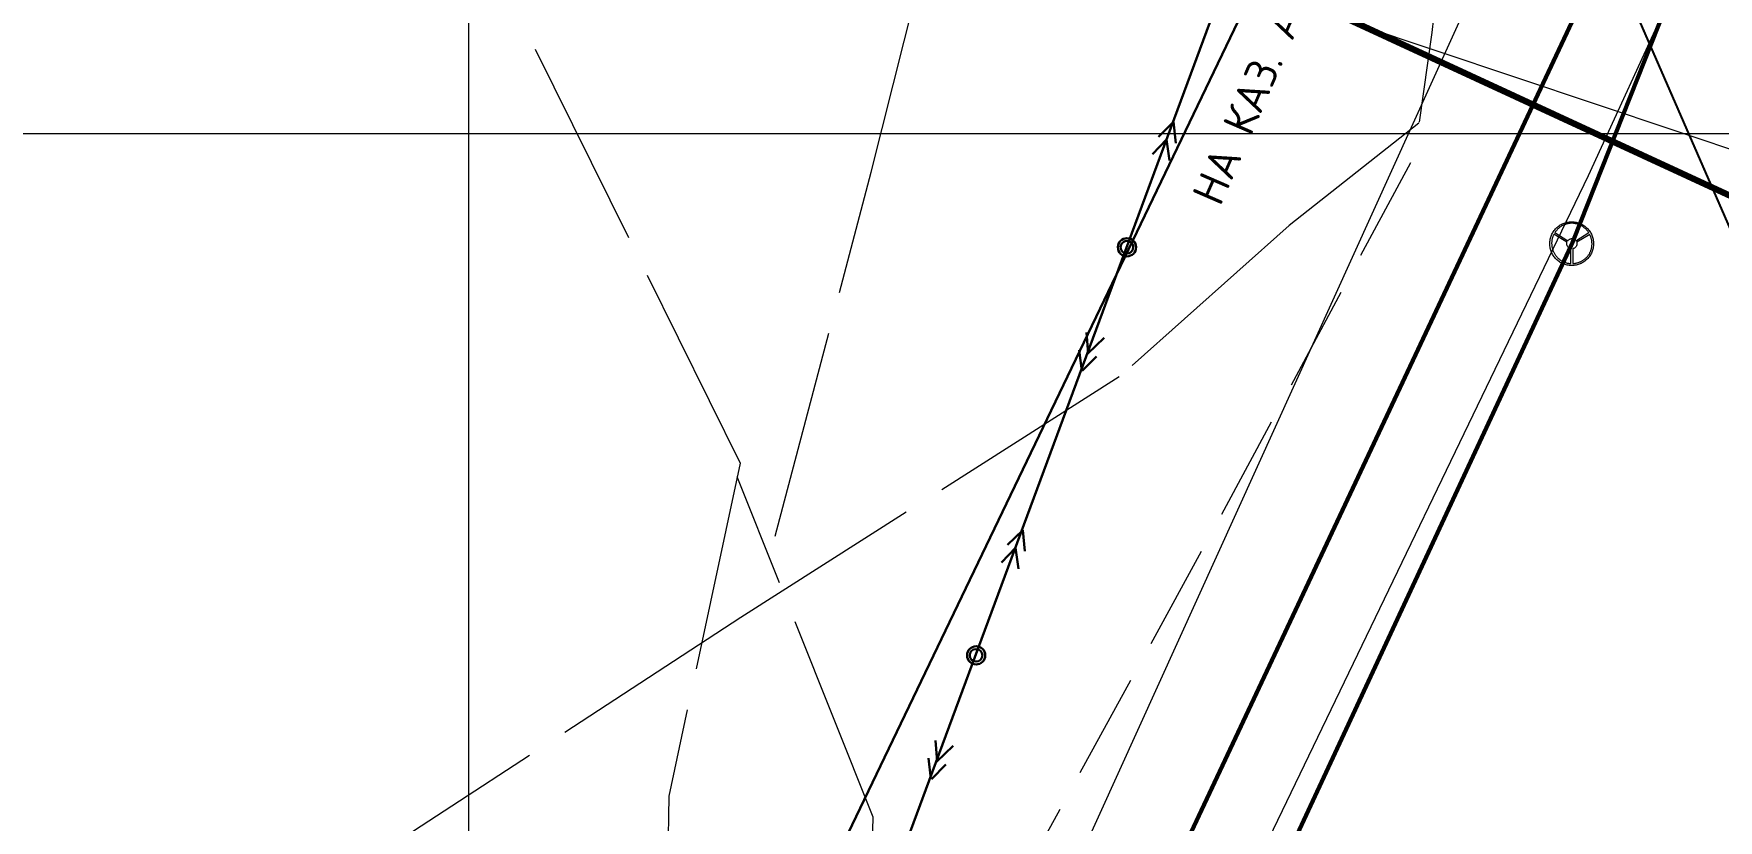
# Model space of a CAD drawing. Header units: millimetres. Extents: x 519 to 9564855, y -810 to 5021775.
# Drawn here: x 9527793 to 9528594, y 4998673 to 4999047 of the extents above; entities that cross this region are included whole.
import ezdxf

# ---------------------------------------------------------------- set-up
doc = ezdxf.new("R2010")
doc.units = ezdxf.units.MM
doc.header["$LTSCALE"] = 2
doc.header["$MEASUREMENT"] = 0
for name, pattern in [('92051501$0$GROUND1', [60, 50, -10]), ('92051501$0$GROUND2', [35, 25, -10]), ('DASHED', [0.75, 0.5, -0.25])]:
    doc.linetypes.add(name, pattern=pattern)
for name, color, linetype in [('FIBERGLASS', 212, 'Continuous'), ('GRID_PULKOVO', 7, 'Continuous'), ('OilColl&Flowlines', 3, 'Continuous'), ('PPLINE_WAT', 7, 'WTR_LINE'), ('ROAD_FIELD', 255, '92051501$0$GROUND2')]:
    doc.layers.add(name, color=color, linetype=linetype)
for name, color, linetype, lineweight in [('PPLINE_GAS', 4, 'GAS_LINE', 30), ('Новый водовод', 5, 'g_122_vpr', 30), ('СНГ_трубопроводы', 244, 'Continuous', 50), ('Электро', 1, 'Continuous', 30), ('Электроснаб', 1, 'Continuous', 18), ('Электроснабжене', 1, 'Continuous', 18)]:
    doc.layers.add(name, color=color, linetype=linetype, lineweight=lineweight)
doc.styles.add('92051501$0$STANDARD', font='simplex.shx')
doc.styles.add('Line_GUGK', font='')
doc.styles.get("Standard").update_dxf_attribs({"font": 'isocpeur.ttf', "width": 0.5})
doc.styles.get('Line_GUGK').set_extended_font_data('Bm431', italic=True)
doc.linetypes.add('g_122_vpr', pattern='A,2,-2,3,-0.6,["Впр",Line_GUGK,S=2,R=0,X=0,Y=-1],-6.4,3,-2,8,-2,8,-2,6', length=45)
doc.linetypes.add('GAS_LINE', pattern='A,0.5,-0.2,["G",92051501$0$STANDARD,S=0.1,R=0,X=-0.1,Y=-0.05],-0.05', length=0.75)
doc.linetypes.add('OIL_LINE', pattern='A,0.5,-0.2,["O",92051501$0$STANDARD,S=0.1,R=0,X=-0.1,Y=-0.05],-0.05', length=0.75)
doc.linetypes.add('WTR_LINE', pattern='A,0.5,-0.2,["W",92051501$0$STANDARD,S=0.1,R=0,X=-0.1,Y=-0.05],-0.05', length=0.75)

msp = doc.modelspace()

# ---------------------------------------------------------------- linework, layer by layer
at = {"layer": 'FIBERGLASS', "color": 3, "linetype": 'DASHED', "lineweight": 0, "ltscale": 0.07, "const_width": 3}
msp.add_lwpolyline([(9528010.58, 5000051.16), (9527699.68, 4999386.58), (9528736.56, 4998907.18), (9529366.4667, 4997403.7465)], dxfattribs=at)
at = {"layer": 'GRID_PULKOVO', "lineweight": 0}
for p, q in [((9528000, 5011000), (9528000, 4992000)), ((9519000, 4999000), (9533000, 4999000))]:
    msp.add_line(p, q, dxfattribs=at)
at = {"layer": 'OilColl&Flowlines', "lineweight": 0, "const_width": 2}
msp.add_lwpolyline([(9528579.33209, 4999169.41544), (9528301.41668, 4998577.79735), (9528265.25677, 4998473.57491), (9528254.51707, 4998419.91029), (9528251.12567, 4998371.89464), (9528253.38646, 4998331.7874), (9528268.09959, 4998271.3442), (9528540.51808, 4997731.87332), (9528741.06935, 4997346.27237)], dxfattribs=at)
at = {"layer": 'OilColl&Flowlines', "linetype": 'OIL_LINE', "lineweight": 0, "const_width": 2}
msp.add_lwpolyline([(9528762.92328, 4997358.98583), (9528297.437, 4998279.355), (9528285.137, 4998336.055), (9528283.47331, 4998373.34937), (9528287.937, 4998419.555), (9528301.837, 4998468.255), (9528524.737, 4998947.655), (9528607.837, 4999157.455), (9528606.637, 4999158.055)], dxfattribs=at)
at = {"layer": 'OilColl&Flowlines', "lineweight": 0}
for points in [[(9528524.54999, 4998957.96187), (9528524.54999, 4998957.96187), (9528525.07972, 4998957.95148), (9528525.59905, 4998957.90994), (9528526.11839, 4998957.83723), (9528526.62734, 4998957.75414), (9528527.1259, 4998957.62949), (9528527.61407, 4998957.49447), (9528528.10225, 4998957.32828), (9528528.56965, 4998957.14132), (9528529.02667, 4998956.93359), (9528529.47329, 4998956.70508), (9528529.90954, 4998956.4558), (9528530.33539, 4998956.18574), (9528530.74047, 4998955.89491), (9528531.13517, 4998955.58331), (9528531.50909, 4998955.26132), (9528531.87262, 4998954.91856), (9528532.21539, 4998954.55503), (9528532.54776, 4998954.18111), (9528532.85936, 4998953.78641), (9528533.15019, 4998953.38133), (9528533.42024, 4998952.95548), (9528533.66952, 4998952.51923), (9528533.89803, 4998952.0726), (9528534.11615, 4998951.61559), (9528534.30311, 4998951.1378), (9528534.4693, 4998950.66001), (9528534.60433, 4998950.16145), (9528534.71858, 4998949.66289), (9528534.81206, 4998949.15394), (9528534.88477, 4998948.6346), (9528534.92632, 4998948.10488), (9528534.9367, 4998947.57516), (9528534.9367, 4998947.57516), (9528534.92632, 4998947.03505), (9528534.88477, 4998946.50533), (9528534.81206, 4998945.98599), (9528534.71858, 4998945.47704), (9528534.60433, 4998944.97848), (9528534.4693, 4998944.47992), (9528534.30311, 4998943.99174), (9528534.11615, 4998943.52434), (9528533.89803, 4998943.06733), (9528533.66952, 4998942.6207), (9528533.42024, 4998942.18446), (9528533.15019, 4998941.7586), (9528532.85936, 4998941.35352), (9528532.54776, 4998940.95882), (9528532.21539, 4998940.5849), (9528531.87262, 4998940.22137), (9528531.50909, 4998939.87861), (9528531.13517, 4998939.55662), (9528530.74047, 4998939.24502), (9528530.33539, 4998938.95419), (9528529.90954, 4998938.68413), (9528529.47329, 4998938.43485), (9528529.02667, 4998938.20635), (9528528.56965, 4998937.99861), (9528528.10225, 4998937.81165), (9528527.61407, 4998937.65585), (9528527.1259, 4998937.51044), (9528526.62734, 4998937.39618), (9528526.11839, 4998937.3027), (9528525.59905, 4998937.24038), (9528525.07972, 4998937.19884), (9528524.54999, 4998937.18845), (9528524.54999, 4998937.18845), (9528524.00988, 4998937.19884), (9528523.48016, 4998937.24038), (9528522.96083, 4998937.3027), (9528522.45188, 4998937.39618), (9528521.94293, 4998937.51044), (9528521.45475, 4998937.65585), (9528520.96658, 4998937.81165), (9528520.49918, 4998937.99861), (9528520.03177, 4998938.20635), (9528519.58515, 4998938.43485), (9528519.1489, 4998938.68413), (9528518.73344, 4998938.95419), (9528518.32835, 4998939.24502), (9528517.93366, 4998939.55662), (9528517.55974, 4998939.87861), (9528517.1962, 4998940.22137), (9528516.85344, 4998940.5849), (9528516.52107, 4998940.95882), (9528516.21985, 4998941.35352), (9528515.92902, 4998941.7586), (9528515.65897, 4998942.18446), (9528515.40969, 4998942.6207), (9528515.18118, 4998943.06733), (9528514.97345, 4998943.52434), (9528514.78649, 4998943.99174), (9528514.63068, 4998944.47992), (9528514.48527, 4998944.97848), (9528514.37102, 4998945.47704), (9528514.27754, 4998945.98599), (9528514.21522, 4998946.50533), (9528514.17367, 4998947.03505), (9528514.16328, 4998947.57516), (9528514.16328, 4998947.57516), (9528514.17367, 4998948.10488), (9528514.21522, 4998948.6346), (9528514.27754, 4998949.15394), (9528514.37102, 4998949.66289), (9528514.48527, 4998950.16145), (9528514.63068, 4998950.66001), (9528514.78649, 4998951.1378), (9528514.97345, 4998951.61559), (9528515.18118, 4998952.0726), (9528515.40969, 4998952.51923), (9528515.65897, 4998952.95548), (9528515.92902, 4998953.38133), (9528516.21985, 4998953.78641), (9528516.52107, 4998954.18111), (9528516.85344, 4998954.55503), (9528517.1962, 4998954.91856), (9528517.55974, 4998955.26132), (9528517.93366, 4998955.58331), (9528518.32835, 4998955.89491), (9528518.73344, 4998956.18574), (9528519.1489, 4998956.4558), (9528519.58515, 4998956.70508), (9528520.03177, 4998956.93359), (9528520.49918, 4998957.14132), (9528520.96658, 4998957.32828), (9528521.45475, 4998957.49447), (9528521.94293, 4998957.62949), (9528522.45188, 4998957.75414), (9528522.96083, 4998957.83723), (9528523.48016, 4998957.90994), (9528524.00988, 4998957.95148), (9528524.54999, 4998957.96187)], [(9528522.68039, 4998948.99814), (9528522.68039, 4998948.99814), (9528522.88812, 4998949.24742), (9528523.12701, 4998949.46554), (9528523.38668, 4998949.64211), (9528523.64635, 4998949.77714), (9528523.92679, 4998949.87062), (9528524.21762, 4998949.94333), (9528524.50845, 4998949.97449), (9528524.79927, 4998949.97449), (9528525.07972, 4998949.94333), (9528525.36016, 4998949.88101), (9528525.61982, 4998949.79792), (9528525.85872, 4998949.68366), (9528526.08723, 4998949.54863), (9528526.27419, 4998949.38245), (9528526.44037, 4998949.20587), (9528526.5754, 4998948.99814), (9528532.66201, 4998952.81006), (9528532.66201, 4998952.81006), (9528532.5166, 4998953.04896), (9528532.35041, 4998953.27746), (9528532.18423, 4998953.50597), (9528532.00765, 4998953.73448), (9528531.82069, 4998953.9526), (9528531.63373, 4998954.17072), (9528531.426, 4998954.37845), (9528531.21826, 4998954.58619), (9528531.00014, 4998954.78354), (9528530.78202, 4998954.98088), (9528530.54312, 4998955.16784), (9528530.30423, 4998955.34442), (9528530.06534, 4998955.52099), (9528529.81606, 4998955.68718), (9528529.55639, 4998955.85337), (9528529.29672, 4998955.99878), (9528529.02667, 4998956.1442), (9528528.75661, 4998956.28961), (9528528.47617, 4998956.41425), (9528528.19573, 4998956.53889), (9528527.91529, 4998956.65314), (9528527.62446, 4998956.75701), (9528527.33363, 4998956.85049), (9528527.0428, 4998956.93359), (9528526.74159, 4998957.01668), (9528526.44037, 4998957.079), (9528526.13916, 4998957.14132), (9528525.82756, 4998957.19325), (9528525.52634, 4998957.22441), (9528525.21474, 4998957.25557), (9528524.90314, 4998957.26596), (9528524.59154, 4998957.27635), (9528524.59154, 4998957.27635), (9528524.27994, 4998957.26596), (9528523.96834, 4998957.25557), (9528523.65674, 4998957.22441), (9528523.34513, 4998957.19325), (9528523.04392, 4998957.14132), (9528522.74271, 4998957.08939), (9528522.44149, 4998957.02707), (9528522.15066, 4998956.95436), (9528521.84945, 4998956.86088), (9528521.56901, 4998956.7674), (9528521.27818, 4998956.67392), (9528520.99774, 4998956.55966), (9528520.72768, 4998956.43502), (9528520.45763, 4998956.31038), (9528520.18757, 4998956.17536), (9528519.92791, 4998956.02994), (9528519.66824, 4998955.88453), (9528519.41896, 4998955.71834), (9528519.16968, 4998955.55215), (9528518.93078, 4998955.38597), (9528518.70227, 4998955.199), (9528518.47377, 4998955.01204), (9528518.25565, 4998954.82508), (9528518.03753, 4998954.61735), (9528517.82979, 4998954.40961), (9528517.63244, 4998954.20188), (9528517.44548, 4998953.98376), (9528517.25852, 4998953.75525), (9528517.08195, 4998953.52674), (9528516.90537, 4998953.29824), (9528516.74957, 4998953.05934), (9528516.59377, 4998952.81006), (9528522.68039, 4998948.99814)], [(9528524.14491, 4998945.18622), (9528524.14491, 4998945.18622), (9528523.90602, 4998945.26931), (9528523.67751, 4998945.36279), (9528523.449, 4998945.48743), (9528523.24127, 4998945.62246), (9528523.04392, 4998945.77826), (9528522.86735, 4998945.94445), (9528522.70116, 4998946.13141), (9528522.56613, 4998946.32875), (9528522.44149, 4998946.53649), (9528522.33762, 4998946.75461), (9528522.26492, 4998946.98312), (9528522.21298, 4998947.22201), (9528522.19221, 4998947.47129), (9528522.2026, 4998947.72057), (9528522.24414, 4998947.96985), (9528522.31685, 4998948.22952), (9528516.11598, 4998952.12454), (9528516.11598, 4998952.12454), (9528515.98096, 4998951.87526), (9528515.85632, 4998951.62598), (9528515.74206, 4998951.36631), (9528515.6382, 4998951.10664), (9528515.53433, 4998950.83659), (9528515.44085, 4998950.55615), (9528515.35775, 4998950.28609), (9528515.28505, 4998949.99526), (9528515.22273, 4998949.71482), (9528515.17079, 4998949.42399), (9528515.11886, 4998949.13317), (9528515.0877, 4998948.84234), (9528515.05654, 4998948.54112), (9528515.03577, 4998948.23991), (9528515.02538, 4998947.93869), (9528515.02538, 4998947.63748), (9528515.03577, 4998947.33626), (9528515.05654, 4998947.03505), (9528515.07731, 4998946.72345), (9528515.11886, 4998946.42223), (9528515.16041, 4998946.12102), (9528515.22273, 4998945.81981), (9528515.28505, 4998945.51859), (9528515.35775, 4998945.21738), (9528515.44085, 4998944.91616), (9528515.53433, 4998944.62533), (9528515.6382, 4998944.33451), (9528515.75245, 4998944.04368), (9528515.87709, 4998943.75285), (9528516.01212, 4998943.47241), (9528516.15753, 4998943.19197), (9528516.31333, 4998942.91153), (9528516.31333, 4998942.91153), (9528516.46913, 4998942.64147), (9528516.64571, 4998942.3818), (9528516.81189, 4998942.12214), (9528516.99885, 4998941.87286), (9528517.1962, 4998941.63396), (9528517.39355, 4998941.39507), (9528517.5909, 4998941.16656), (9528517.80902, 4998940.94844), (9528518.01675, 4998940.7407), (9528518.24526, 4998940.53297), (9528518.47377, 4998940.33562), (9528518.71266, 4998940.14866), (9528518.95156, 4998939.9617), (9528519.19045, 4998939.79551), (9528519.43973, 4998939.62933), (9528519.6994, 4998939.47352), (9528519.94868, 4998939.31772), (9528520.21873, 4998939.1827), (9528520.4784, 4998939.04767), (9528520.74846, 4998938.92303), (9528521.01851, 4998938.80878), (9528521.29895, 4998938.70491), (9528521.56901, 4998938.60104), (9528521.84945, 4998938.51795), (9528522.14028, 4998938.43485), (9528522.42072, 4998938.36215), (9528522.70116, 4998938.29983), (9528522.99199, 4998938.24789), (9528523.28281, 4998938.19596), (9528523.56326, 4998938.1648), (9528523.85408, 4998938.14403), (9528524.14491, 4998938.12325), (9528524.14491, 4998945.18622)], [(9528524.63309, 4998948.22952), (9528524.63309, 4998948.22952), (9528524.49806, 4998948.21914), (9528524.37342, 4998948.17759), (9528524.26955, 4998948.11527), (9528524.16568, 4998948.04256), (9528524.09298, 4998947.93869), (9528524.03066, 4998947.83483), (9528523.98911, 4998947.71019), (9528523.97872, 4998947.57516), (9528523.97872, 4998947.57516), (9528523.98911, 4998947.44013), (9528524.03066, 4998947.32588), (9528524.09298, 4998947.21162), (9528524.16568, 4998947.11814), (9528524.26955, 4998947.03505), (9528524.37342, 4998946.98312), (9528524.49806, 4998946.94157), (9528524.63309, 4998946.93118), (9528524.63309, 4998946.93118), (9528524.76811, 4998946.94157), (9528524.88237, 4998946.98312), (9528524.99662, 4998947.03505), (9528525.0901, 4998947.11814), (9528525.1732, 4998947.21162), (9528525.22513, 4998947.32588), (9528525.26668, 4998947.44013), (9528525.27706, 4998947.57516), (9528525.27706, 4998947.57516), (9528525.26668, 4998947.71019), (9528525.22513, 4998947.83483), (9528525.1732, 4998947.93869), (9528525.0901, 4998948.04256), (9528524.99662, 4998948.11527), (9528524.88237, 4998948.17759), (9528524.76811, 4998948.21914), (9528524.63309, 4998948.22952)], [(9528526.93894, 4998948.22952), (9528526.93894, 4998948.22952), (9528527.00126, 4998947.95947), (9528527.03242, 4998947.68941), (9528527.03242, 4998947.42975), (9528527.01164, 4998947.18046), (9528526.9701, 4998946.93118), (9528526.90778, 4998946.69229), (9528526.8143, 4998946.47417), (9528526.71043, 4998946.26643), (9528526.5754, 4998946.06909), (9528526.40921, 4998945.88213), (9528526.23264, 4998945.72632), (9528526.03529, 4998945.57052), (9528525.81717, 4998945.44588), (9528525.57828, 4998945.34202), (9528525.31861, 4998945.24854), (9528525.03817, 4998945.18622), (9528525.03817, 4998938.12325), (9528525.03817, 4998938.12325), (9528525.31861, 4998938.13364), (9528525.59905, 4998938.15441), (9528525.87949, 4998938.18557), (9528526.15993, 4998938.22712), (9528526.44037, 4998938.27905), (9528526.72082, 4998938.33099), (9528527.00126, 4998938.40369), (9528527.2817, 4998938.4764), (9528527.56214, 4998938.55949), (9528527.84258, 4998938.65297), (9528528.12302, 4998938.75684), (9528528.39308, 4998938.86071), (9528528.66313, 4998938.98535), (9528528.93318, 4998939.10999), (9528529.20324, 4998939.24502), (9528529.46291, 4998939.39043), (9528529.72257, 4998939.53585), (9528529.98224, 4998939.70203), (9528530.23152, 4998939.86822), (9528530.4808, 4998940.04479), (9528530.7197, 4998940.22137), (9528530.95859, 4998940.41872), (9528531.1871, 4998940.61606), (9528531.41561, 4998940.8238), (9528531.63373, 4998941.03153), (9528531.84146, 4998941.26004), (9528532.0492, 4998941.48855), (9528532.24655, 4998941.72744), (9528532.43351, 4998941.96634), (9528532.62047, 4998942.21562), (9528532.78665, 4998942.47528), (9528532.95284, 4998942.74534), (9528532.95284, 4998942.74534), (9528533.10864, 4998943.02578), (9528533.25406, 4998943.30622), (9528533.38908, 4998943.59705), (9528533.51372, 4998943.87749), (9528533.61759, 4998944.16832), (9528533.72146, 4998944.46953), (9528533.81494, 4998944.76036), (9528533.89803, 4998945.05119), (9528533.97074, 4998945.3524), (9528534.04345, 4998945.65362), (9528534.09538, 4998945.94445), (9528534.13693, 4998946.24566), (9528534.16809, 4998946.54687), (9528534.19925, 4998946.84809), (9528534.20963, 4998947.13892), (9528534.22002, 4998947.44013), (9528534.22002, 4998947.74135), (9528534.19925, 4998948.03217), (9528534.17847, 4998948.323), (9528534.14731, 4998948.62422), (9528534.11615, 4998948.91504), (9528534.06422, 4998949.19549), (9528534.01229, 4998949.48631), (9528533.93958, 4998949.76676), (9528533.86687, 4998950.0472), (9528533.78378, 4998950.32764), (9528533.6903, 4998950.60808), (9528533.59682, 4998950.87813), (9528533.48256, 4998951.1378), (9528533.36831, 4998951.40786), (9528533.24367, 4998951.66752), (9528533.10864, 4998951.9168), (9528526.93894, 4998948.22952)]]:
    msp.add_lwpolyline(points, dxfattribs=at)
at = {"layer": 'PPLINE_GAS', "linetype": 'GAS_LINE', "lineweight": 0, "ltscale": 20}
for p, q in [((9528532.56, 4998980.01), (9528760.86, 4999477.57)), ((9528262.34, 4998418.98), (9528532.56, 4998980.01))]:
    msp.add_line(p, q, dxfattribs=at)
at = {"layer": 'PPLINE_WAT', "lineweight": 0, "ltscale": 20}
msp.add_lwpolyline([(9528861.91772, 4999915.10427), (9528146.057, 4998336.879), (9528316.42417, 4992547.4023)], dxfattribs=at)
at = {"layer": 'ROAD_FIELD', "linetype": '92051501$0$GROUND1', "lineweight": 0}
for points in [[(9527735.77342, 5000489.6062), (9527715.337, 5000291.455), (9527628.47146, 5000152.08413), (9527556.35048, 5000021.99748), (9527539.137, 4999958.655), (9527572.18193, 4999842.68883), (9527679.337, 4999636.855), (9527925.10141, 4999255.12237), (9528129.137, 4998843.155), (9528095.19815, 4998684.76119), (9528092.837, 4998511.155), (9528118.537, 4998372.255), (9528131.48869, 4998326.79267)], [(9528145.837, 4998808.355), (9528191.48197, 4998981.60467), (9528283.337, 4999346.655), (9528286.437, 4999588.655), (9528434.137, 4999790.555), (9528505.48161, 4999952.21735), (9528624.61074, 5000140.09827), (9528661.83865, 5000160.5605)], [(9528451.88812, 4999004.86675), (9528390.137, 4998956.155), (9528309.437, 4998884.155), (9528129.437, 4998769.755), (9527922.537, 4998634.655), (9527779.137, 4998535.455), (9527515.36941, 4998343.87907), (9527230.93133, 4998141.99864), (9527007.537, 4998000.855), (9526806.037, 4997871.855), (9526540.837, 4997599.355), (9526319.737, 4997442.355), (9526097.437, 4997309.355), (9526017.01116, 4997250.78917), (9525334.27543, 4996799.24093), (9524964.2843, 4996560.61277), (9524649.07709, 4996367.39764), (9524500.337, 4996305.255), (9524323.837, 4996276.855), (9524238.137, 4996257.255), (9524161.04677, 4996223.95074), (9523984.34338, 4996113.12051), (9523779.80124, 4995914.72078), (9523679.93664, 4995819.72939)], [(9529936.83229, 4997349.36541), (9529848.25573, 4997410.72902), (9529578.44973, 4997538.2587), (9529343.28098, 4997705.8691), (9529128.16542, 4997908.09471), (9528878.41262, 4998079.34881), (9528796.377, 4998157.68844), (9528696.89803, 4998239.34377), (9528372.40159, 4998408.776), (9528279.42795, 4998472.54084), (9528187.10406, 4998471.54786), (9528192.337, 4998674.755), (9528127.73774, 4998836.62462)]]:
    msp.add_lwpolyline(points, dxfattribs=at)
at = {"layer": 'ROAD_FIELD', "lineweight": 0, "flags": 128}
msp.add_lwpolyline([(9528209.6278, 5000198.85992), (9528358.913, 4999720.603), (9528495.611, 4999239.618), (9528468.78553, 4999145.72762), (9528458.04784, 4999047.9576), (9528449.69635, 4998989.534), (9528355.237, 4998813.516), (9528257.61083, 4998635.41573), (9528139.93228, 4998361.91387), (9528094.95551, 4998174.83252), (9528051.089, 4998017.985), (9528022.713, 4997917.376), (9527937.4, 4997724.046), (9528060.736, 4997590.921), (9528161.007, 4997528.155), (9528185.902, 4997533.818), (9528278.7193, 4997547.6119), (9528380.97166, 4997495.30172), (9528516.748, 4997417.364), (9528633.832, 4997289.293), (9528706.309, 4997209.857), (9528808.53826, 4997099.49757), (9528820.71113, 4997063.00208), (9528870.47497, 4996894.98902)], dxfattribs=at)
at = {"layer": 'Новый водовод', "color": 5, "linetype": 'WTR_LINE', "lineweight": 0, "ltscale": 40, "const_width": 1}
msp.add_lwpolyline([(9528535.17, 4999139.04), (9528556.0735, 4999055.20681), (9528834.00933, 4998417.68603)], dxfattribs=at)
at = {"layer": 'СНГ_трубопроводы', "color": 240, "lineweight": 0, "ltscale": 2, "extrusion": (2.08603e-06, -2.06449e-07, 1)}
msp.add_line((9528656.20281, 4998973.66406), (9525711.30717, 4999960.70714), dxfattribs=at)
at = {"layer": 'Электро', "ltscale": 25}
msp.add_line((9528438.65462, 4999204.78753), (9527910.45011, 4998104.94393), dxfattribs=at)
at = {"layer": 'Электро', "ltscale": 0.5}
msp.add_line((9527242.95337, 4996054.73346), (9528388.2214, 4999149.3193), dxfattribs=at)
at = {"layer": 'Электро'}
for p, q in [((9528335.2126, 4999005.48583), (9528328.03272, 4998998.45911)), ((9528336.30885, 4998995.3888), (9528335.2126, 4999005.48583)), ((9528325.19691, 4998990.08998), (9528331.81609, 4998997.05554)), ((9528331.81609, 4998997.05554), (9528333.23658, 4998987.10739)), ((9528294.63177, 4998895.37373), (9528293.77198, 4998905.38305)), ((9528294.30753, 4998895.22484), (9528302.22367, 4998902.78596)), ((9528291.5595, 4998887.09233), (9528290.37547, 4998896.95275)), ((9528291.79596, 4998887.00461), (9528298.6516, 4998893.88244)), ((9528263.48794, 4998811.33269), (9528256.30805, 4998804.30597)), ((9528264.58418, 4998801.23566), (9528263.48794, 4998811.33269)), ((9528253.47224, 4998795.93684), (9528260.09143, 4998802.9024)), ((9528260.09143, 4998802.9024), (9528261.51191, 4998792.95425)), ((9528222.90711, 4998701.22059), (9528222.04732, 4998711.22991)), ((9528222.58287, 4998701.07171), (9528230.49901, 4998708.63282)), ((9528219.83484, 4998692.93919), (9528218.65081, 4998702.79961)), ((9528220.0713, 4998692.85147), (9528226.92694, 4998699.7293))]:
    msp.add_line(p, q, dxfattribs=at)
for centre in [(9528313.09226, 4998945.85972), (9528241.3676, 4998751.70658)]:
    msp.add_circle(centre, 4.31715, dxfattribs=at)
for centre, start, end in [((9528313.06948, 4998945.88362), 0.24239048, 180.24239053), ((9528313.06948, 4998945.88362), 180.24239053, 0.24239048), ((9528241.34482, 4998751.73048), 0.24238092, 180.24238092), ((9528241.34482, 4998751.73048), 180.24238092, 0.24238092)]:
    msp.add_arc(centre, 3, start, end, dxfattribs=at)
at = {"layer": 'Электроснаб', "color": 1, "linetype": 'ByBlock', "lineweight": 0, "ltscale": 25}
msp.add_line((9528438.65462, 4999204.78753), (9527910.45011, 4998104.94393), dxfattribs=at)
at = {"layer": 'Электроснаб', "color": 1, "linetype": 'ByBlock', "lineweight": 0, "ltscale": 0.5}
msp.add_line((9527242.95337, 4996054.73346), (9528388.2214, 4999149.3193), dxfattribs=at)
at = {"layer": 'Электроснаб', "color": 1, "linetype": 'ByBlock', "lineweight": 0}
for p, q in [((9528335.2126, 4999005.48583), (9528328.03272, 4998998.45911)), ((9528336.30885, 4998995.3888), (9528335.2126, 4999005.48583)), ((9528325.19691, 4998990.08998), (9528331.81609, 4998997.05554)), ((9528331.81609, 4998997.05554), (9528333.23658, 4998987.10739)), ((9528294.63177, 4998895.37373), (9528293.77198, 4998905.38305)), ((9528294.30753, 4998895.22484), (9528302.22367, 4998902.78596)), ((9528291.5595, 4998887.09233), (9528290.37547, 4998896.95275)), ((9528291.79596, 4998887.00461), (9528298.6516, 4998893.88244)), ((9528263.48794, 4998811.33269), (9528256.30805, 4998804.30597)), ((9528264.58418, 4998801.23566), (9528263.48794, 4998811.33269)), ((9528253.47224, 4998795.93684), (9528260.09143, 4998802.9024)), ((9528260.09143, 4998802.9024), (9528261.51191, 4998792.95425)), ((9528222.90711, 4998701.22059), (9528222.04732, 4998711.22991)), ((9528222.58287, 4998701.07171), (9528230.49901, 4998708.63282)), ((9528219.83484, 4998692.93919), (9528218.65081, 4998702.79961)), ((9528220.0713, 4998692.85147), (9528226.92694, 4998699.7293))]:
    msp.add_line(p, q, dxfattribs=at)
for centre in [(9528313.09226, 4998945.85972), (9528241.3676, 4998751.70658)]:
    msp.add_circle(centre, 4.31715, dxfattribs=at)
for centre, start, end in [((9528313.06948, 4998945.88362), 0.24239048, 180.24239053), ((9528313.06948, 4998945.88362), 180.24239053, 0.24239048), ((9528241.34482, 4998751.73048), 0.24238092, 180.24238092), ((9528241.34482, 4998751.73048), 180.24238092, 0.24238092)]:
    msp.add_arc(centre, 3, start, end, dxfattribs=at)
at = {"layer": 'Электроснабжене', "color": 1, "linetype": 'ByBlock', "lineweight": 0, "ltscale": 25}
msp.add_line((9528438.65462, 4999204.78753), (9527910.45011, 4998104.94393), dxfattribs=at)
at = {"layer": 'Электроснабжене', "color": 1, "linetype": 'ByBlock', "lineweight": 0, "ltscale": 0.5}
msp.add_line((9527242.95337, 4996054.73346), (9528388.2214, 4999149.3193), dxfattribs=at)
at = {"layer": 'Электроснабжене', "color": 1, "linetype": 'ByBlock', "lineweight": 0}
for p, q in [((9528335.2126, 4999005.48583), (9528328.03272, 4998998.45911)), ((9528336.30885, 4998995.3888), (9528335.2126, 4999005.48583)), ((9528325.19691, 4998990.08998), (9528331.81609, 4998997.05554)), ((9528331.81609, 4998997.05554), (9528333.23658, 4998987.10739)), ((9528294.63177, 4998895.37373), (9528293.77198, 4998905.38305)), ((9528294.30753, 4998895.22484), (9528302.22367, 4998902.78596)), ((9528291.5595, 4998887.09233), (9528290.37547, 4998896.95275)), ((9528291.79596, 4998887.00461), (9528298.6516, 4998893.88244)), ((9528263.48794, 4998811.33269), (9528256.30805, 4998804.30597)), ((9528264.58418, 4998801.23566), (9528263.48794, 4998811.33269)), ((9528253.47224, 4998795.93684), (9528260.09143, 4998802.9024)), ((9528260.09143, 4998802.9024), (9528261.51191, 4998792.95425)), ((9528222.90711, 4998701.22059), (9528222.04732, 4998711.22991)), ((9528222.58287, 4998701.07171), (9528230.49901, 4998708.63282)), ((9528219.83484, 4998692.93919), (9528218.65081, 4998702.79961)), ((9528220.0713, 4998692.85147), (9528226.92694, 4998699.7293))]:
    msp.add_line(p, q, dxfattribs=at)
for centre in [(9528313.09226, 4998945.85972), (9528241.3676, 4998751.70658)]:
    msp.add_circle(centre, 4.31715, dxfattribs=at)
for centre, start, end in [((9528313.06948, 4998945.88362), 0.24239048, 180.24239053), ((9528313.06948, 4998945.88362), 180.24239053, 0.24239048), ((9528241.34482, 4998751.73048), 0.24238092, 180.24238092), ((9528241.34482, 4998751.73048), 180.24238092, 0.24238092)]:
    msp.add_arc(centre, 3, start, end, dxfattribs=at)

# ---------------------------------------------------------------- texts
at = {"layer": 'Электро'}
msp.add_text('НА КАЗ. АУЛ', height=15, rotation=66.52545212, dxfattribs=at).set_placement((9528357.41821, 4998964.72369, -0.00006))
at = {"layer": 'Электроснаб', "color": 1, "linetype": 'ByBlock', "lineweight": 0}
msp.add_text('НА КАЗ. АУЛ', height=15, rotation=66.52545212, dxfattribs=at).set_placement((9528357.41821, 4998964.72369, -0.00006))
at = {"layer": 'Электроснабжене', "color": 1, "linetype": 'ByBlock', "lineweight": 0}
msp.add_text('НА КАЗ. АУЛ', height=15, rotation=66.52545212, dxfattribs=at).set_placement((9528357.41821, 4998964.72369, -0.00006))

doc.saveas('drawing.dxf')
